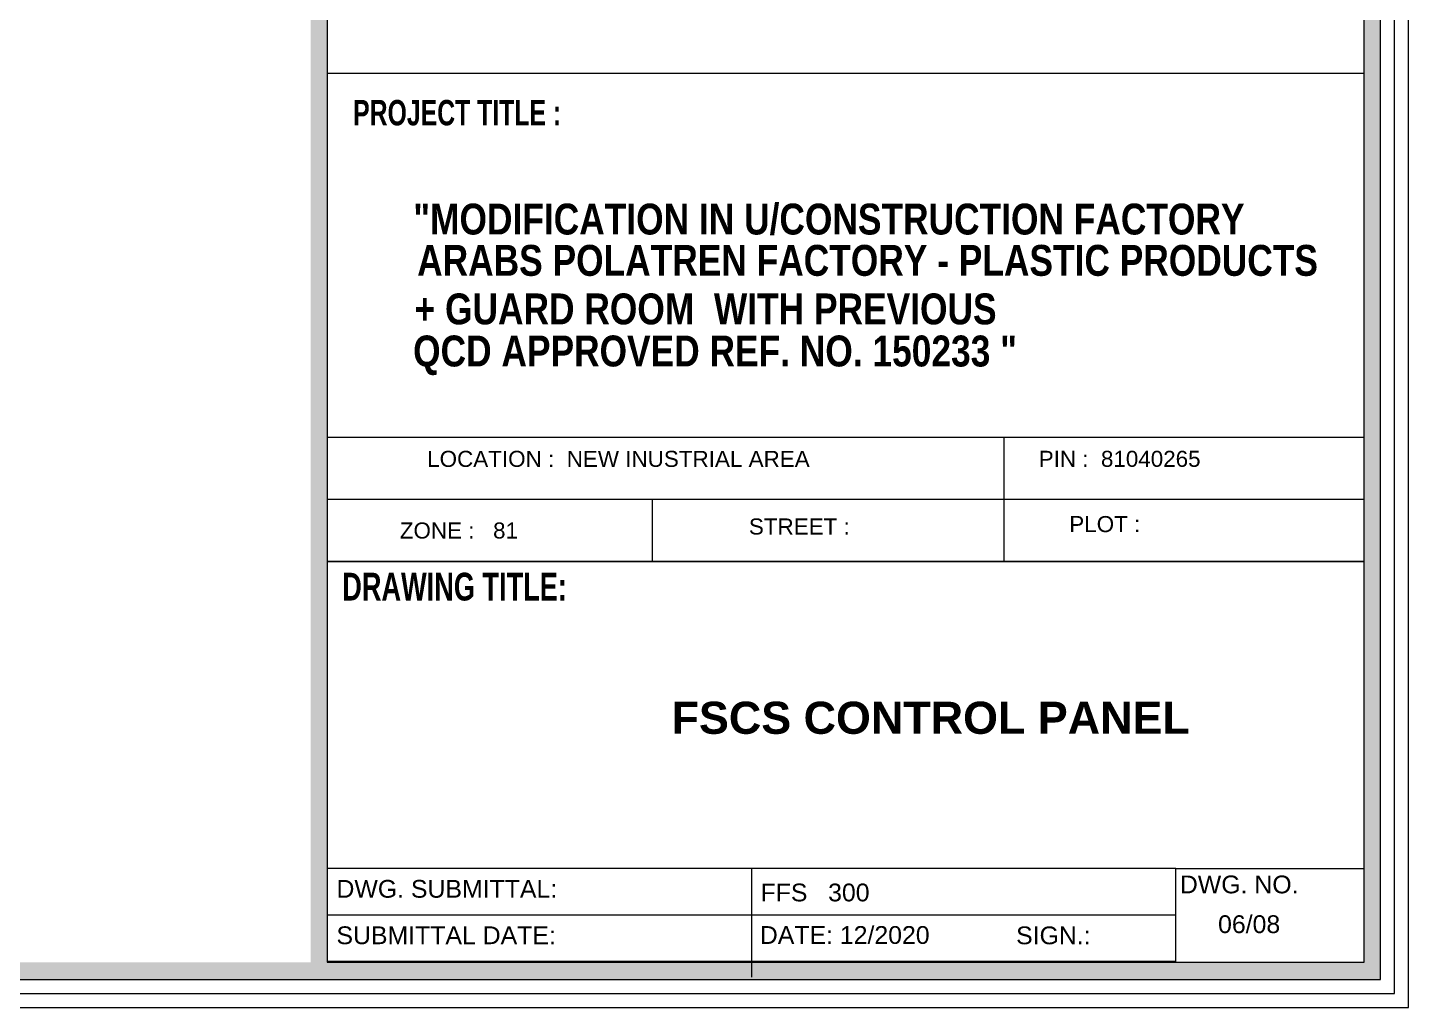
# Model space of a CAD drawing. Header units: inches. Extents: x -68096 to 69834, y -16833 to 17650.
# Drawn here: x 911.4 to 964.4, y -385.1 to -347.5 of the extents above; entities that cross this region are included whole.
import ezdxf
from ezdxf.enums import TextEntityAlignment as Align

# ---------------------------------------------------------------- set-up
doc = ezdxf.new("R2010")
doc.units = ezdxf.units.IN
doc.header["$MEASUREMENT"] = 0
for name, color, linetype in [('FS- QCDD BLOCK', 7, 'Continuous'), ('QCD TITLE A', 7, 'Continuous'), ('TEXT', 23, 'Continuous'), ('WIN', 1, 'Continuous')]:
    doc.layers.add(name, color=color, linetype=linetype)
doc.styles.add('ARAIL BOLD', font='ARIALNB.TTF')
doc.styles.add('ARIAL_5', font='arialbd.ttf', dxfattribs={"height": 5})
doc.styles.add('SANSSERIFBOLD', font='sasb____.pfb', dxfattribs={"width": 0.7})
doc.styles.add('Title Sheet_A1$0$DCAQ New Title Block for CD-A1_Dar Al Salam$0$ARIAL_2.5', font='arial.ttf', dxfattribs={"height": 2.5})
doc.styles.add('TITLE2', font='arial.ttf')

msp = doc.modelspace()

# ---------------------------------------------------------------- hatches: boundary and pattern name
at = {"layer": 'WIN', "linetype": 'Continuous', "lineweight": 0}
h = msp.add_hatch(color=86, dxfattribs=at)
h.paths.add_polyline_path([(753.52048, -235.84563), (753.52048, -384.04304), (963.30992, -384.04304), (963.30992, -235.84563)])
h.paths.add_polyline_path([(922.89008, -236.47111), (922.89008, -383.38797), (962.68444, -383.38797), (962.68444, -236.47111)], flags=16)
h.paths.add_polyline_path([(922.26459, -383.38797), (754.14633, -383.38797), (754.14633, -236.47111), (922.26459, -236.47111)], flags=16)
h = msp.add_hatch(color=7, dxfattribs=at)
h.paths.add_polyline_path([(753.52048, -235.84563), (753.52048, -384.04304), (963.30992, -384.04304), (963.30992, -235.84563)])
h.paths.add_polyline_path([(922.89008, -236.47111), (922.89008, -383.38797), (962.68444, -383.38797), (962.68444, -236.47111)], flags=16)
h.paths.add_polyline_path([(922.26459, -383.38797), (754.14633, -383.38797), (754.14633, -236.47111), (922.26459, -236.47111)], flags=16)

# ---------------------------------------------------------------- linework, layer by layer
at = {"layer": 'WIN', "color": 7, "linetype": 'Continuous', "lineweight": 0}
for p, q in [((922.89008, -363.23891), (962.68444, -363.23891)), ((922.89008, -363.23891), (962.68444, -363.23891)), ((948.85832, -363.23891), (948.85832, -368.01423)), ((922.89008, -365.62657), (962.68444, -365.62657)), ((922.89008, -365.62657), (962.68444, -365.62657)), ((935.36962, -365.62657), (935.36962, -368.01423)), ((922.89008, -368.01423), (962.68444, -368.01423)), ((922.89008, -368.01423), (962.68444, -368.01423)), ((922.89008, -368.01423), (962.68444, -368.01423)), ((939.1781, -379.78554), (939.1781, -383.9553)), ((922.89008, -381.56764), (941.69366, -381.56764)), ((922.89008, -381.56764), (955.46613, -381.56764)), ((922.89008, -383.34974), (955.46613, -383.34974)), ((922.89008, -383.34974), (955.46613, -383.34974))]:
    msp.add_line(p, q, dxfattribs=at)
for points in [[(752.44464, -385.11888), (964.38576, -385.11888), (964.38576, -234.76979), (752.44464, -234.76979)], [(752.44464, -385.11888), (964.38576, -385.11888), (964.38576, -234.76979), (752.44464, -234.76979)], [(752.98256, -384.58096), (963.84784, -384.58096), (963.84784, -235.30771), (752.98256, -235.30771)], [(752.98256, -384.58096), (963.84784, -384.58096), (963.84784, -235.30771), (752.98256, -235.30771)], [(753.52048, -384.04304), (963.30992, -384.04304), (963.30992, -235.84563), (753.52048, -235.84563)], [(753.52048, -384.04304), (963.30992, -384.04304), (963.30992, -235.84563), (753.52048, -235.84563)], [(962.68444, -236.47111), (922.89008, -236.47111), (922.89008, -383.38797), (962.68444, -383.38797)], [(962.68444, -236.47111), (922.89008, -236.47111), (922.89008, -383.38797), (962.68444, -383.38797)]]:
    msp.add_lwpolyline(points, close=True, dxfattribs=at)
for points in [[(962.68444, -349.28646), (922.89008, -349.28646)], [(962.68444, -368.01423), (922.89008, -368.01423)], [(955.46613, -379.78554), (922.89008, -379.78554)], [(955.46613, -383.36096), (955.46613, -379.78554), (962.68444, -379.78554)]]:
    msp.add_lwpolyline(points, dxfattribs=at)

# ---------------------------------------------------------------- texts
at = {"layer": 'FS- QCDD BLOCK', "color": 0, "lineweight": 0, "ltscale": 0.02, "char_height": 0.6149768, "width": 13.9595067, "attachment_point": 1, "style": 'Title Sheet_A1$0$DCAQ New Title Block for CD-A1_Dar Al Salam$0$ARIAL_2.5'}
for s, insert in [('{\\C256;PIN :  81040265}', (950.20185, -363.76678)), ('{\\C256;ZONE :   81 }', (925.68291, -366.51607))]:
    msp.add_mtext(s, dxfattribs=dict(at, insert=insert))
at = {"layer": 'QCD TITLE A', "lineweight": 0}
for s, height, style, p in [('LOCATION :  NEW INUSTRIAL AREA', 0.6160953, 'Title Sheet_A1$0$DCAQ New Title Block for CD-A1_Dar Al Salam$0$ARIAL_2.5', (926.7317, -364.38383)), ('STREET :  ', 0.616095, 'Title Sheet_A1$0$DCAQ New Title Block for CD-A1_Dar Al Salam$0$ARIAL_2.5', (939.07798, -366.9781)), ('PLOT :    ', 0.616095, 'Title Sheet_A1$0$DCAQ New Title Block for CD-A1_Dar Al Salam$0$ARIAL_2.5', (951.37215, -366.88611)), ('FSCS CONTROL PANEL ', 1.2321907, 'ARIAL_5', (936.11037, -374.62455))]:
    msp.add_text(s, height=height, dxfattribs=dict(at, style=style)).set_placement(p)
at = {"layer": 'TEXT', "color": 0, "lineweight": 0, "style": 'ARAIL BOLD'}
for s, p in [('"MODIFICATION IN U/CONSTRUCTION FACTORY', (942.14905, -354.86191)), ('ARABS POLATREN FACTORY - PLASTIC PRODUCTS ', (943.81998, -356.46058)), ('+ GUARD ROOM  WITH PREVIOUS ', (937.60454, -358.32245)), ('QCD APPROVED REF. NO. 150233 "', (937.77899, -360.09797))]:
    msp.add_text(s, height=1.1836787, rotation=0.000267, dxfattribs=at).set_placement(p, align=Align.MIDDLE)
at = {"layer": 'WIN', "color": 7, "linetype": 'Continuous', "lineweight": 0, "style": 'SANSSERIFBOLD', "width": 0.7}
for s, height, p in [('PROJECT TITLE :', 0.9734875, (923.8909, -351.2808)), ('DRAWING TITLE:', 1.0652377, (923.47453, -369.50952))]:
    msp.add_text(s, height=height, dxfattribs=at).set_placement(p)
at = {"layer": 'WIN', "color": 7, "linetype": 'Continuous', "lineweight": 0, "style": 'TITLE2'}
for s, height, p in [('DWG. SUBMITTAL:', 0.6820993, (923.2524, -380.91182)), ('FFS   300', 0.682099, (939.52583, -381.05186)), ('DWG. NO.', 0.682099, (955.61718, -380.74317)), ('SUBMITTAL DATE:', 0.6820993, (923.2524, -382.69392)), ('DATE: 12/2020', 0.6820993, (939.49907, -382.68343)), ('SIGN.:', 0.682099, (949.33217, -382.69729)), ('06/08', 0.682099, (957.08287, -382.26845))]:
    msp.add_text(s, height=height, dxfattribs=at).set_placement(p)

doc.saveas('drawing.dxf')
